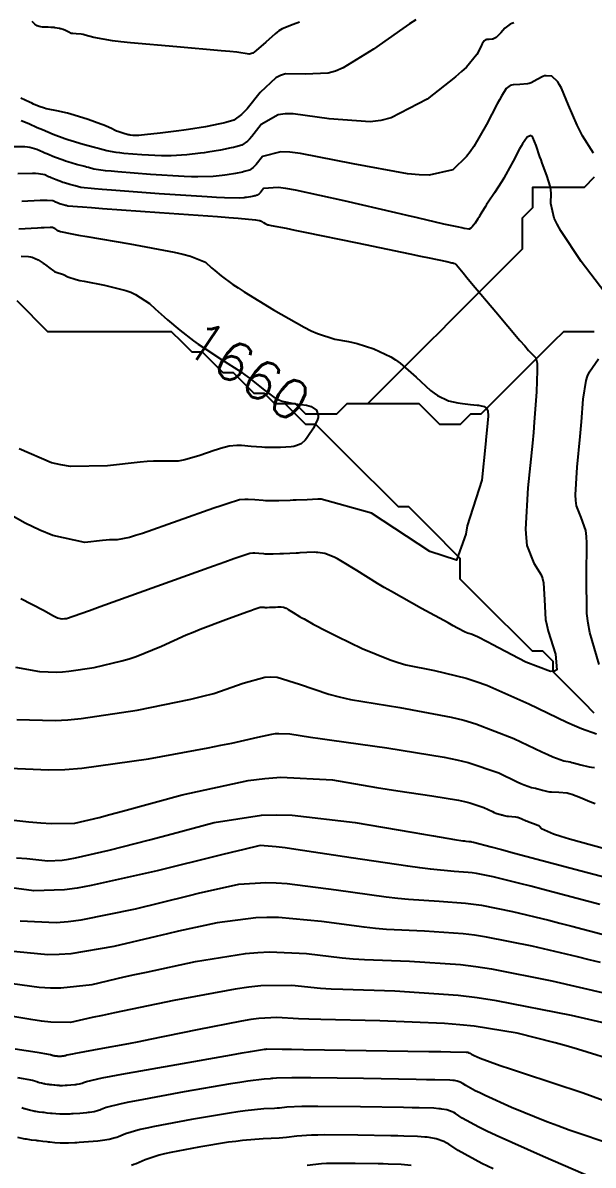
# Model space of a CAD drawing. Header units: metres. Extents: x 837475 to 838479, y 1189012 to 1191015.
# Drawn here: x 837876.6 to 837931.9, y 1190208.2 to 1190319 of the extents above; entities that cross this region are included whole.
import ezdxf

# ---------------------------------------------------------------- set-up
doc = ezdxf.new("R2010")
doc.units = ezdxf.units.M
doc.header["$LTSCALE"] = 0.3
for name, color, linetype in [('COTAS 10', 1, 'Continuous'), ('COTAS INT', 252, 'Continuous'), ('DRENAJE', 5, 'Continuous')]:
    doc.layers.add(name, color=color, linetype=linetype)
doc.styles.get("Standard").update_dxf_attribs({"font": 'simplex.shx'})

msp = doc.modelspace()

# ---------------------------------------------------------------- linework, layer by layer
at = {"layer": 'COTAS 10'}
for points, elevation in [([(837924.162, 1190319.007), (837923.978, 1190318.948), (837923.807, 1190318.874), (837923.296, 1190318.47), (837922.908, 1190318.027), (837922.813, 1190317.927), (837922.724, 1190317.837), (837922.45, 1190317.592), (837922.204, 1190317.451), (837922.132, 1190317.426), (837922.059, 1190317.407), (837921.785, 1190317.386), (837921.536, 1190317.376), (837921.479, 1190317.362), (837921.427, 1190317.345), (837921.284, 1190317.243), (837921.108, 1190316.962), (837921.036, 1190316.83), (837920.954, 1190316.676), (837920.572, 1190315.924), (837919.561, 1190314.713), (837919.082, 1190314.268), (837918.516, 1190313.776), (837915.754, 1190311.606), (837912.276, 1190309.803), (837911.258, 1190309.542), (837910.217, 1190309.386), (837906.262, 1190309.684), (837902.751, 1190310.192), (837901.991, 1190310.168), (837901.322, 1190310.072), (837899.672, 1190309.132), (837898.742, 1190307.971), (837898.528, 1190307.736), (837898.332, 1190307.538), (837897.779, 1190307.138), (837897.201, 1190306.97), (837896.988, 1190306.919), (837896.753, 1190306.867), (837895.716, 1190306.662), (837894.494, 1190306.459), (837894.142, 1190306.407), (837893.785, 1190306.358), (837892.447, 1190306.196), (837890.942, 1190306.104), (837890.48, 1190306.099), (837889.998, 1190306.102), (837888.092, 1190306.188), (837886.336, 1190306.337), (837885.948, 1190306.38), (837885.603, 1190306.425), (837884.712, 1190306.594), (837883.987, 1190306.795), (837883.747, 1190306.86), (837883.489, 1190306.929), (837882.416, 1190307.212), (837881.247, 1190307.549), (837880.929, 1190307.652), (837880.614, 1190307.759), (837879.499, 1190308.182), (837878.465, 1190308.613), (837878.202, 1190308.726), (837877.949, 1190308.836), (837877.119, 1190309.209), (837876.377, 1190309.488)], 1670), ([(837876.383, 1190296.386), (837877.107, 1190296.351), (837877.29, 1190296.316), (837877.464, 1190296.272), (837878.029, 1190296.022), (837878.516, 1190295.705), (837878.641, 1190295.618), (837878.763, 1190295.53), (837879.168, 1190295.217), (837879.523, 1190294.956), (837879.614, 1190294.902), (837879.701, 1190294.856), (837879.988, 1190294.753), (837880.29, 1190294.666), (837880.387, 1190294.629), (837880.49, 1190294.586), (837880.909, 1190294.385), (837881.732, 1190294.118), (837882.089, 1190294.033), (837882.502, 1190293.943), (837884.46, 1190293.579), (837886.544, 1190293.063), (837887.036, 1190292.878), (837887.492, 1190292.673), (837888.833, 1190291.779), (837889.381, 1190291.283), (837889.953, 1190290.765), (837890.269, 1190290.485), (837890.589, 1190290.205), (837891.765, 1190289.197), (837893.114, 1190288.152), (837893.542, 1190287.848), (837893.994, 1190287.538), (837895.823, 1190286.367), (837897.646, 1190285.186), (837898.093, 1190284.87), (837898.517, 1190284.559), (837899.841, 1190283.475), (837901.027, 1190282.616), (837901.363, 1190282.446), (837901.703, 1190282.307), (837902.957, 1190282.05), (837904.053, 1190281.918), (837904.292, 1190281.857), (837904.504, 1190281.786), (837905.038, 1190281.44), (837905.204, 1190280.92), (837905.185, 1190280.739), (837905.136, 1190280.54), (837904.724, 1190279.69), (837904.178, 1190278.875), (837904.045, 1190278.7), (837903.919, 1190278.546), (837903.533, 1190278.17), (837903.021, 1190277.974), (837902.817, 1190277.934), (837902.586, 1190277.899), (837901.525, 1190277.824), (837900.336, 1190277.819), (837900.023, 1190277.829), (837899.718, 1190277.843), (837898.678, 1190277.935), (837897.75, 1190278.011), (837897.516, 1190278.015), (837897.292, 1190278.012), (837896.565, 1190277.941), (837895.725, 1190277.735), (837895.428, 1190277.646), (837895.105, 1190277.544), (837893.707, 1190277.063), (837892.275, 1190276.63), (837891.928, 1190276.559), (837891.604, 1190276.508), (837890.618, 1190276.502), (837889.208, 1190276.51), (837888.617, 1190276.469), (837887.94, 1190276.409), (837884.77, 1190276.035), (837881.181, 1190275.988), (837880.238, 1190276.134), (837879.319, 1190276.35), (837876.183, 1190277.701)], 1660), ([(837873.779, 1190246.792), (837879.036, 1190246.555), (837880.627, 1190246.617), (837882.278, 1190246.735), (837888.731, 1190247.623), (837894.516, 1190248.707), (837895.745, 1190248.95), (837896.814, 1190249.167), (837899.328, 1190249.739), (837900.693, 1190250.035), (837901.037, 1190250.077), (837901.366, 1190250.101), (837902.431, 1190250.046), (837904.462, 1190249.739), (837905.4, 1190249.605), (837906.501, 1190249.45), (837911.834, 1190248.712), (837917.393, 1190247.804), (837918.636, 1190247.541), (837919.751, 1190247.273), (837922.711, 1190246.264), (837924.489, 1190245.414), (837924.859, 1190245.247), (837925.177, 1190245.109), (837925.882, 1190244.857), (837926.264, 1190244.779), (837926.376, 1190244.751), (837926.492, 1190244.721), (837926.937, 1190244.589), (837927.464, 1190244.471), (837927.631, 1190244.45), (837927.808, 1190244.433), (837928.525, 1190244.411), (837929.321, 1190244.337), (837929.547, 1190244.287), (837929.775, 1190244.225), (837930.623, 1190243.89), (837931.524, 1190243.495), (837931.787, 1190243.393), (837932.056, 1190243.295)], 1670), ([(837932.555, 1190227.888), (837931.472, 1190228.158), (837930.347, 1190228.433), (837925.951, 1190229.473), (837921.513, 1190230.351), (837920.363, 1190230.523), (837919.246, 1190230.665), (837915.5, 1190230.924), (837911.822, 1190231.101), (837910.749, 1190231.193), (837909.653, 1190231.302), (837905.5, 1190231.848), (837901.328, 1190232.235), (837900.221, 1190232.243), (837899.134, 1190232.21), (837895.383, 1190231.732), (837891.65, 1190230.918), (837890.575, 1190230.673), (837889.481, 1190230.419), (837885.383, 1190229.429), (837881.22, 1190228.727), (837880.087, 1190228.655), (837878.961, 1190228.636), (837874.963, 1190229.009)], 1680), ([(837933.945, 1190210.138), (837929.526, 1190211.646), (837928.417, 1190212.05), (837927.358, 1190212.45), (837923.945, 1190213.844), (837921.386, 1190214.993), (837920.865, 1190215.237), (837920.425, 1190215.449), (837919.515, 1190215.947), (837919.156, 1190216.19), (837919.065, 1190216.241), (837918.976, 1190216.286), (837918.685, 1190216.388), (837918.411, 1190216.438), (837918.333, 1190216.448), (837918.255, 1190216.457), (837917.969, 1190216.48), (837916.505, 1190216.511), (837915.685, 1190216.525), (837914.685, 1190216.542), (837909.576, 1190216.625), (837904.463, 1190216.694), (837903.461, 1190216.703), (837902.638, 1190216.707), (837901.157, 1190216.683), (837900.782, 1190216.636), (837900.656, 1190216.625), (837900.52, 1190216.615), (837899.949, 1190216.588), (837898.374, 1190216.383), (837897.606, 1190216.261), (837896.694, 1190216.112), (837892.198, 1190215.337), (837887.728, 1190214.521), (837886.832, 1190214.346), (837886.085, 1190214.192), (837884.618, 1190213.819), (837884.139, 1190213.618), (837884.014, 1190213.572), (837883.892, 1190213.531), (837883.479, 1190213.421), (837883.024, 1190213.346), (837882.875, 1190213.327), (837882.717, 1190213.31), (837882.066, 1190213.254), (837881.42, 1190213.212), (837881.266, 1190213.203), (837881.123, 1190213.195), (837880.694, 1190213.174), (837880.333, 1190213.17), (837880.232, 1190213.173), (837880.131, 1190213.177), (837879.763, 1190213.204), (837879.409, 1190213.24), (837879.317, 1190213.25), (837879.227, 1190213.26), (837878.924, 1190213.294), (837878.631, 1190213.329), (837878.463, 1190213.349), (837878.15, 1190213.387), (837877.811, 1190213.438), (837877.711, 1190213.456), (837877.608, 1190213.476), (837877.211, 1190213.563), (837876.844, 1190213.658), (837876.759, 1190213.683), (837876.682, 1190213.708), (837876.466, 1190213.794)], 1690)]:
    msp.add_lwpolyline(points, dxfattribs=dict(at, elevation=elevation))
at = {"layer": 'COTAS INT'}
for points, elevation in [([(837914.676, 1190319.285), (837914.062, 1190318.903), (837913.396, 1190318.466), (837910.557, 1190316.445), (837907.607, 1190314.633), (837906.871, 1190314.328), (837906.17, 1190314.109), (837903.929, 1190314.029), (837902.035, 1190314.044), (837901.552, 1190313.884), (837901.088, 1190313.654), (837899.561, 1190312.233), (837898.315, 1190310.678), (837898.028, 1190310.363), (837897.765, 1190310.098), (837897.025, 1190309.561), (837896.25, 1190309.336), (837895.965, 1190309.268), (837895.651, 1190309.198), (837894.261, 1190308.924), (837892.624, 1190308.652), (837892.153, 1190308.583), (837891.675, 1190308.517), (837889.882, 1190308.3), (837888.358, 1190308.142), (837888.048, 1190308.114), (837887.787, 1190308.091), (837887.251, 1190308.065), (837886.966, 1190308.108), (837886.863, 1190308.131), (837886.751, 1190308.157), (837886.258, 1190308.289), (837885.747, 1190308.456), (837885.624, 1190308.504), (837885.507, 1190308.553), (837885.151, 1190308.74), (837884.619, 1190308.993), (837884.392, 1190309.085), (837884.13, 1190309.186), (837882.897, 1190309.627), (837881.541, 1190310.062), (837881.203, 1190310.158), (837880.881, 1190310.244), (837879.849, 1190310.469), (837879.02, 1190310.63), (837878.826, 1190310.676), (837878.646, 1190310.722), (837878.124, 1190310.892), (837877.593, 1190311.12), (837877.408, 1190311.202), (837877.207, 1190311.293), (837876.344, 1190311.688)], 1672), ([(837903.374, 1190319.068), (837902.762, 1190318.825), (837901.702, 1190318.428), (837901.361, 1190318.214), (837901.201, 1190318.087), (837901.014, 1190317.929), (837900.105, 1190317.112), (837899.192, 1190316.322), (837899.003, 1190316.182), (837898.841, 1190316.076), (837898.484, 1190315.973), (837897.301, 1190316.152), (837896.618, 1190316.222), (837895.78, 1190316.302), (837891.47, 1190316.666), (837887.004, 1190317.064), (837886.067, 1190317.166), (837885.261, 1190317.263), (837883.436, 1190317.583), (837882.581, 1190317.818), (837882.386, 1190317.861), (837882.211, 1190317.895), (837881.73, 1190317.941), (837881.401, 1190317.953), (837881.321, 1190317.966), (837881.246, 1190317.983), (837881.015, 1190318.081), (837880.809, 1190318.198), (837880.749, 1190318.227), (837880.689, 1190318.255), (837880.462, 1190318.344), (837880.231, 1190318.416), (837880.168, 1190318.433), (837880.105, 1190318.448), (837879.88, 1190318.495), (837879.652, 1190318.527), (837879.588, 1190318.535), (837879.522, 1190318.541), (837879.28, 1190318.558), (837879.006, 1190318.57), (837878.92, 1190318.573), (837878.831, 1190318.576), (837878.472, 1190318.589), (837878.119, 1190318.638), (837878.033, 1190318.665), (837877.952, 1190318.697), (837877.7, 1190318.86), (837877.459, 1190319.115)], 1674), ([(837931.895, 1190306.351), (837930.82, 1190308.06), (837930.552, 1190308.559), (837930.297, 1190309.07), (837929.482, 1190311.009), (837928.786, 1190312.664), (837928.606, 1190312.996), (837928.432, 1190313.272), (837927.848, 1190313.814), (837927.299, 1190313.878), (837927.146, 1190313.854), (837926.993, 1190313.812), (837926.437, 1190313.507), (837925.841, 1190313.176), (837925.662, 1190313.118), (837925.477, 1190313.073), (837924.76, 1190313.03), (837924.095, 1190313.001), (837923.943, 1190312.966), (837923.805, 1190312.919), (837923.423, 1190312.649), (837922.955, 1190311.898), (837922.763, 1190311.548), (837922.544, 1190311.136), (837921.526, 1190309.131), (837920.298, 1190306.996), (837919.946, 1190306.501), (837919.59, 1190306.048), (837918.259, 1190304.759), (837915.948, 1190304.229), (837914.973, 1190304.255), (837913.852, 1190304.355), (837908.594, 1190305.339), (837903.468, 1190306.34), (837902.43, 1190306.451), (837901.557, 1190306.49), (837899.784, 1190306.031), (837899.169, 1190305.264), (837899.028, 1190305.109), (837898.898, 1190304.979), (837898.533, 1190304.714), (837898.151, 1190304.603), (837898.011, 1190304.57), (837897.856, 1190304.535), (837897.171, 1190304.4), (837896.364, 1190304.266), (837896.131, 1190304.232), (837895.895, 1190304.199), (837895.012, 1190304.092), (837893.527, 1190304.066), (837892.912, 1190304.084), (837892.209, 1190304.113), (837888.933, 1190304.311), (837885.748, 1190304.553), (837885.102, 1190304.61), (837884.558, 1190304.663), (837883.443, 1190304.819), (837882.914, 1190304.966), (837882.738, 1190305.014), (837882.55, 1190305.064), (837881.765, 1190305.271), (837880.911, 1190305.517), (837880.679, 1190305.592), (837880.449, 1190305.671), (837879.634, 1190305.98), (837878.878, 1190306.295), (837878.686, 1190306.377), (837878.501, 1190306.458), (837877.895, 1190306.73), (837877.217, 1190306.927), (837876.987, 1190306.959), (837876.738, 1190306.981), (837875.69, 1190306.982)], 1668), ([(837933, 1190292.863), (837930.687, 1190295.851), (837928.72, 1190298.841), (837928.361, 1190299.491), (837928.082, 1190300.065), (837927.743, 1190301.495), (837927.798, 1190302.477), (837927.768, 1190302.767), (837927.717, 1190303.066), (837927.37, 1190304.212), (837926.922, 1190305.388), (837926.808, 1190305.704), (837926.699, 1190306.018), (837926.344, 1190307.117), (837926.007, 1190307.894), (837925.911, 1190308.003), (837925.812, 1190308.066), (837925.443, 1190307.912), (837925.005, 1190307.281), (837924.863, 1190307.042), (837924.712, 1190306.776), (837924.092, 1190305.588), (837923.404, 1190304.284), (837923.21, 1190303.946), (837923.014, 1190303.618), (837922.296, 1190302.516), (837921.667, 1190301.599), (837921.527, 1190301.388), (837921.402, 1190301.196), (837921.076, 1190300.659), (837920.834, 1190300.24), (837920.762, 1190300.123), (837920.687, 1190300.006), (837920.401, 1190299.579), (837920.13, 1190299.23), (837920.066, 1190299.162), (837920.006, 1190299.107), (837919.826, 1190299.01), (837919.359, 1190299.074), (837919.118, 1190299.121), (837918.828, 1190299.18), (837917.377, 1190299.495), (837914.821, 1190300.082), (837913.835, 1190300.312), (837912.728, 1190300.572), (837907.723, 1190301.753), (837902.998, 1190302.769), (837902.067, 1190302.924), (837901.3, 1190303.024), (837899.895, 1190302.93), (837899.596, 1190302.558), (837899.528, 1190302.482), (837899.465, 1190302.419), (837899.287, 1190302.29), (837899.102, 1190302.236), (837899.034, 1190302.22), (837898.958, 1190302.203), (837898.625, 1190302.138), (837898.233, 1190302.073), (837898.12, 1190302.056), (837898.006, 1190302.04), (837897.576, 1190301.988), (837896.112, 1190302.027), (837895.344, 1190302.069), (837894.42, 1190302.124), (837889.774, 1190302.434), (837885.16, 1190302.769), (837884.255, 1190302.84), (837883.512, 1190302.901), (837882.175, 1190303.044), (837881.841, 1190303.137), (837881.73, 1190303.167), (837881.611, 1190303.199), (837881.115, 1190303.329), (837880.576, 1190303.485), (837880.429, 1190303.533), (837880.284, 1190303.582), (837879.769, 1190303.777), (837879.292, 1190303.976), (837879.17, 1190304.028), (837879.053, 1190304.079), (837878.67, 1190304.251), (837878.056, 1190304.366), (837877.793, 1190304.38), (837877.49, 1190304.386), (837876.064, 1190304.347)], 1666), ([(837876.438, 1190301.711), (837878.243, 1190301.791), (837878.6, 1190301.801), (837878.895, 1190301.804), (837879.446, 1190301.772), (837879.605, 1190301.701), (837879.654, 1190301.679), (837879.705, 1190301.658), (837879.904, 1190301.575), (837880.118, 1190301.493), (837880.24, 1190301.453), (837880.465, 1190301.388), (837880.672, 1190301.334), (837880.721, 1190301.32), (837880.767, 1190301.308), (837880.907, 1190301.269), (837882.344, 1190301.148), (837883.209, 1190301.083), (837884.276, 1190301.006), (837889.814, 1190300.613), (837895.413, 1190300.213), (837896.519, 1190300.13), (837897.431, 1190300.06), (837899.117, 1190299.907), (837899.467, 1190299.844), (837899.536, 1190299.829), (837899.594, 1190299.816), (837899.701, 1190299.78), (837899.731, 1190299.753), (837899.74, 1190299.745), (837899.748, 1190299.738), (837899.78, 1190299.711), (837899.84, 1190299.668), (837899.866, 1190299.651), (837899.897, 1190299.631), (837900.045, 1190299.539), (837900.244, 1190299.446), (837900.308, 1190299.425), (837900.375, 1190299.406), (837900.647, 1190299.357), (837902.101, 1190299.076), (837902.914, 1190298.912), (837903.904, 1190298.71), (837908.959, 1190297.667), (837914.075, 1190296.604), (837915.103, 1190296.39), (837915.963, 1190296.21), (837917.665, 1190295.849), (837918.152, 1190295.741), (837918.246, 1190295.72), (837918.322, 1190295.703), (837918.447, 1190295.678), (837918.475, 1190295.655), (837918.489, 1190295.641), (837918.506, 1190295.623), (837918.591, 1190295.528), (837919.238, 1190294.759), (837919.61, 1190294.317), (837920.065, 1190293.774), (837922.404, 1190290.985), (837924.755, 1190288.209), (837925.219, 1190287.675), (837925.601, 1190287.243), (837926.303, 1190286.531), (837926.415, 1190285.995), (837926.425, 1190285.675), (837926.425, 1190285.28), (837926.351, 1190283.234), (837926.144, 1190280.266), (837926.062, 1190279.29), (837925.967, 1190278.247), (837925.535, 1190273.924), (837925.312, 1190269.909), (837925.351, 1190269.06), (837925.432, 1190268.325), (837926.089, 1190266.618), (837926.824, 1190265.487), (837926.955, 1190265.114), (837927.055, 1190264.716), (837927.153, 1190263.066), (837927.251, 1190261.152), (837927.351, 1190260.587), (837927.482, 1190260.009), (837928.217, 1190257.796), (837928.347, 1190256.269), (837928.096, 1190256.123), (837927.722, 1190256.097), (837925.336, 1190257.004), (837922.67, 1190258.409), (837922.119, 1190258.698), (837921.649, 1190258.944), (837920.628, 1190259.469), (837920.204, 1190259.667), (837920.111, 1190259.706), (837920.028, 1190259.739), (837919.815, 1190259.802), (837919.671, 1190259.831), (837919.632, 1190259.842), (837919.592, 1190259.855), (837919.45, 1190259.914), (837918.713, 1190260.31), (837918.298, 1190260.536), (837917.791, 1190260.812), (837915.203, 1190262.228), (837912.302, 1190263.853), (837911.6, 1190264.261), (837910.941, 1190264.65), (837908.924, 1190265.901), (837907.399, 1190266.839), (837907.05, 1190267.031), (837906.733, 1190267.193), (837905.851, 1190267.531), (837905.173, 1190267.638), (837904.983, 1190267.653), (837904.793, 1190267.662), (837904.102, 1190267.646), (837903.424, 1190267.596), (837903.242, 1190267.585), (837903.062, 1190267.575), (837902.435, 1190267.547), (837901.816, 1190267.527), (837901.641, 1190267.522), (837901.465, 1190267.516), (837900.817, 1190267.496), (837900.206, 1190267.491), (837900.054, 1190267.495), (837899.909, 1190267.5), (837899.444, 1190267.538), (837899.054, 1190267.57), (837898.956, 1190267.572), (837898.862, 1190267.57), (837898.556, 1190267.541), (837897.004, 1190267.02), (837896.123, 1190266.71), (837895.047, 1190266.327), (837889.534, 1190264.344), (837884.063, 1190262.372), (837883.013, 1190261.996), (837882.166, 1190261.695), (837880.786, 1190261.222), (837880.682, 1190261.223), (837880.638, 1190261.22), (837880.588, 1190261.215), (837880.353, 1190261.188), (837879.911, 1190261.291), (837879.73, 1190261.369), (837879.523, 1190261.468), (837878.565, 1190262.005), (837876.348, 1190263.136)], 1664), ([(837876.153, 1190299.04), (837877.966, 1190299.135), (837878.327, 1190299.154), (837878.626, 1190299.17), (837879.198, 1190299.199), (837879.358, 1190299.191), (837879.399, 1190299.183), (837879.438, 1190299.173), (837879.563, 1190299.118), (837879.671, 1190299.047), (837879.699, 1190299.028), (837879.726, 1190299.009), (837879.815, 1190298.939), (837879.894, 1190298.881), (837879.914, 1190298.869), (837879.934, 1190298.859), (837879.997, 1190298.836), (837880.064, 1190298.817), (837880.086, 1190298.809), (837880.109, 1190298.799), (837880.202, 1190298.755), (837881.296, 1190298.541), (837881.951, 1190298.424), (837882.757, 1190298.283), (837886.938, 1190297.566), (837891.21, 1190296.758), (837892.074, 1190296.559), (837892.799, 1190296.371), (837894.267, 1190295.779), (837894.842, 1190295.259), (837895.004, 1190295.115), (837895.168, 1190294.971), (837895.772, 1190294.454), (837896.926, 1190293.635), (837897.437, 1190293.302), (837898.03, 1190292.922), (837900.864, 1190291.163), (837903.826, 1190289.476), (837904.5, 1190289.141), (837905.111, 1190288.863), (837906.791, 1190288.337), (837908.143, 1190288.099), (837908.547, 1190288.002), (837908.964, 1190287.893), (837910.58, 1190287.387), (837912.243, 1190286.607), (837912.691, 1190286.324), (837913.133, 1190286.013), (837914.68, 1190284.646), (837916.083, 1190283.35), (837916.433, 1190283.083), (837916.766, 1190282.855), (837917.831, 1190282.365), (837918.74, 1190282.169), (837918.974, 1190282.128), (837919.202, 1190282.091), (837919.96, 1190282.003), (837920.595, 1190281.942), (837920.745, 1190281.922), (837920.883, 1190281.901), (837921.288, 1190281.815), (837921.546, 1190281.609), (837921.592, 1190281.513), (837921.628, 1190281.399), (837921.664, 1190280.847), (837921.549, 1190279.493), (837921.488, 1190278.875), (837921.416, 1190278.15), (837921.051, 1190274.651), (837919.628, 1190270.225), (837919.515, 1190269.408), (837918.596, 1190266.885), (837916.005, 1190267.727), (837910.373, 1190271.47), (837905.477, 1190272.816), (837905.174, 1190272.799), (837904.115, 1190272.753), (837903.069, 1190272.718), (837902.773, 1190272.709), (837902.476, 1190272.699), (837901.38, 1190272.666), (837900.348, 1190272.657), (837900.091, 1190272.663), (837899.846, 1190272.673), (837899.061, 1190272.737), (837898.402, 1190272.791), (837898.236, 1190272.794), (837898.077, 1190272.791), (837897.561, 1190272.741), (837896.364, 1190272.377), (837895.776, 1190272.178), (837895.076, 1190271.935), (837891.621, 1190270.703), (837888.169, 1190269.501), (837887.471, 1190269.277), (837886.885, 1190269.102), (837885.702, 1190268.862), (837884.945, 1190268.867), (837884.628, 1190268.844), (837884.264, 1190268.812), (837882.562, 1190268.612), (837879.456, 1190269.296), (837878.207, 1190269.822), (837876.79, 1190270.494), (837870.266, 1190274.135)], 1662), ([(837932.44, 1190256.774), (837931.524, 1190259.877), (837931.368, 1190260.795), (837931.255, 1190261.74), (837931.2, 1190265.365), (837931.256, 1190268.543), (837931.212, 1190269.205), (837931.143, 1190269.772), (837930.68, 1190271.034), (837930.24, 1190272.178), (837930.185, 1190272.67), (837930.16, 1190273.239), (837930.309, 1190275.93), (837930.601, 1190278.879), (837930.666, 1190279.612), (837930.724, 1190280.308), (837930.874, 1190282.519), (837931.17, 1190284.317), (837931.32, 1190284.753), (837931.499, 1190285.163), (837932.391, 1190286.418)], 1666), ([(837875.852, 1190256.518), (837878.16, 1190256.093), (837879.853, 1190256.049), (837880.411, 1190256.083), (837881.007, 1190256.137), (837883.483, 1190256.504), (837886.14, 1190257.124), (837886.852, 1190257.338), (837887.552, 1190257.572), (837889.994, 1190258.57), (837892.394, 1190259.649), (837893.068, 1190259.933), (837893.747, 1190260.21), (837896.233, 1190261.16), (837898.271, 1190261.894), (837898.667, 1190262.035), (837898.991, 1190262.15), (837899.552, 1190262.34), (837899.647, 1190262.349), (837899.676, 1190262.35), (837899.707, 1190262.349), (837899.828, 1190262.339), (837899.972, 1190262.328), (837900.017, 1190262.326), (837900.064, 1190262.325), (837900.253, 1190262.326), (837900.455, 1190262.333), (837900.509, 1190262.334), (837900.564, 1190262.336), (837900.756, 1190262.342), (837900.95, 1190262.351), (837901.006, 1190262.354), (837901.063, 1190262.357), (837901.273, 1190262.373), (837901.488, 1190262.378), (837901.547, 1190262.375), (837901.605, 1190262.37), (837901.816, 1190262.337), (837902.09, 1190262.232), (837902.188, 1190262.182), (837902.296, 1190262.122), (837902.77, 1190261.831), (837903.395, 1190261.443), (837903.6, 1190261.322), (837903.818, 1190261.196), (837904.718, 1190260.692), (837906.045, 1190260.002), (837906.532, 1190259.759), (837907.071, 1190259.493), (837909.45, 1190258.343), (837912.178, 1190257.225), (837912.937, 1190256.978), (837913.698, 1190256.76), (837916.46, 1190256.201), (837919.55, 1190255.473), (837920.518, 1190255.149), (837921.534, 1190254.771), (837925.61, 1190252.963), (837929.29, 1190251.205), (837930.056, 1190250.859), (837930.713, 1190250.574), (837932.174, 1190250.051)], 1666), ([(837875.969, 1190251.443), (837879.678, 1190251.344), (837880.899, 1190251.42), (837882.206, 1190251.539), (837887.628, 1190252.341), (837892.84, 1190253.411), (837894.013, 1190253.7), (837895.069, 1190253.985), (837897.91, 1190254.988), (837900.014, 1190255.57), (837900.605, 1190255.59), (837901.201, 1190255.549), (837903.386, 1190254.892), (837906.221, 1190253.898), (837907.227, 1190253.645), (837908.329, 1190253.401), (837913.104, 1190252.599), (837918.085, 1190251.691), (837919.316, 1190251.381), (837920.483, 1190251.044), (837924.161, 1190249.614), (837926.889, 1190248.31), (837927.458, 1190248.053), (837927.945, 1190247.841), (837929.028, 1190247.454), (837929.613, 1190247.334), (837929.786, 1190247.292), (837929.964, 1190247.245), (837930.647, 1190247.043), (837931.455, 1190246.863), (837931.712, 1190246.829), (837931.983, 1190246.803)], 1668), ([(837871.588, 1190242.142), (837877.132, 1190241.535), (837878.298, 1190241.439), (837879.304, 1190241.374), (837881.604, 1190241.4), (837883.96, 1190241.961), (837885.001, 1190242.233), (837886.212, 1190242.556), (837891.988, 1190244.145), (837898.41, 1190245.534), (837900.027, 1190245.73), (837901.575, 1190245.846), (837906.585, 1190245.585), (837910.831, 1190244.868), (837911.897, 1190244.696), (837912.916, 1190244.536), (837916.201, 1190244.053), (837918.787, 1190243.631), (837919.366, 1190243.508), (837919.884, 1190243.384), (837921.261, 1190242.914), (837922.088, 1190242.519), (837922.261, 1190242.441), (837922.408, 1190242.377), (837922.737, 1190242.26), (837922.914, 1190242.223), (837922.967, 1190242.21), (837923.021, 1190242.196), (837923.227, 1190242.135), (837923.472, 1190242.08), (837923.55, 1190242.07), (837923.633, 1190242.062), (837923.966, 1190242.052), (837924.336, 1190242.018), (837924.442, 1190241.995), (837924.548, 1190241.965), (837924.942, 1190241.81), (837925.362, 1190241.626), (837925.484, 1190241.579), (837925.609, 1190241.533), (837926.083, 1190241.381), (837926.501, 1190241.216), (837926.59, 1190241.162), (837926.668, 1190241.105), (837926.855, 1190240.869), (837928.023, 1190240.37), (837928.72, 1190240.148), (837929.578, 1190239.889), (837934.026, 1190238.649)], 1672), ([(837875.949, 1190238.045), (837876.94, 1190237.96), (837878.966, 1190237.744), (837880.372, 1190237.812), (837880.972, 1190237.908), (837881.663, 1190238.037), (837884.921, 1190238.778), (837888.825, 1190239.772), (837889.924, 1190240.061), (837891.03, 1190240.355), (837895.091, 1190241.466), (837899.691, 1190242.164), (837901.137, 1190242.199), (837902.658, 1190242.164), (837908.773, 1190241.466), (837914.269, 1190240.514), (837915.399, 1190240.32), (837916.36, 1190240.156), (837918.415, 1190239.813), (837919.207, 1190239.695), (837919.37, 1190239.672), (837919.51, 1190239.654), (837919.813, 1190239.623), (837919.969, 1190239.612), (837920.015, 1190239.606), (837920.063, 1190239.599), (837920.247, 1190239.563), (837921.966, 1190239.107), (837922.981, 1190238.835), (837924.23, 1190238.5), (837930.688, 1190236.766), (837937.593, 1190234.977)], 1674), ([(837932.503, 1190233.498), (837927.005, 1190234.963), (837925.811, 1190235.276), (837924.76, 1190235.549), (837922.148, 1190236.2), (837920.546, 1190236.516), (837920.131, 1190236.579), (837919.728, 1190236.63), (837918.375, 1190236.723), (837916.068, 1190236.939), (837915.063, 1190237.067), (837913.899, 1190237.225), (837908.375, 1190238.043), (837903.036, 1190238.844), (837901.989, 1190238.991), (837901.129, 1190239.105), (837899.58, 1190239.248), (837897.847, 1190238.828), (837896.87, 1190238.588), (837895.678, 1190238.293), (837889.58, 1190236.781), (837883.183, 1190235.348), (837881.803, 1190235.103), (837880.592, 1190234.925), (837877.632, 1190234.832), (837874.97, 1190235.187)], 1676), ([(837876.298, 1190231.921), (837879.777, 1190231.781), (837880.945, 1190231.879), (837882.202, 1190232.037), (837887.482, 1190233.105), (837892.58, 1190234.356), (837893.722, 1190234.63), (837894.748, 1190234.873), (837897.482, 1190235.49), (837900.131, 1190235.657), (837901.105, 1190235.617), (837902.182, 1190235.539), (837906.937, 1190234.946), (837911.776, 1190234.263), (837912.906, 1190234.13), (837913.945, 1190234.02), (837916.937, 1190233.823), (837919.487, 1190233.648), (837920.247, 1190233.551), (837921.029, 1190233.434), (837924.049, 1190232.837), (837927.553, 1190231.991), (837928.641, 1190231.717), (837929.78, 1190231.426), (837934.318, 1190230.229)], 1678), ([(837873.629, 1190226.098), (837878.145, 1190225.492), (837879.228, 1190225.431), (837880.239, 1190225.417), (837883.284, 1190225.753), (837886.383, 1190226.482), (837887.427, 1190226.716), (837888.551, 1190226.964), (837893.284, 1190227.973), (837898.137, 1190228.762), (837899.337, 1190228.87), (837900.474, 1190228.93), (837904.062, 1190228.751), (837907.531, 1190228.34), (837908.593, 1190228.255), (837909.699, 1190228.183), (837914.062, 1190228.024), (837919.006, 1190227.683), (837920.478, 1190227.496), (837921.996, 1190227.268), (837927.852, 1190226.11), (837933.141, 1190224.875)], 1682), ([(837935.935, 1190221.318), (837929.753, 1190222.747), (837922.479, 1190224.185), (837920.594, 1190224.468), (837918.765, 1190224.7), (837912.624, 1190225.124), (837907.576, 1190225.264), (837906.436, 1190225.318), (837905.408, 1190225.379), (837902.624, 1190225.653), (837899.62, 1190225.626), (837898.452, 1190225.496), (837897.139, 1190225.314), (837891.186, 1190224.215), (837885.452, 1190223.009), (837884.279, 1190222.759), (837883.284, 1190222.545), (837881.186, 1190222.077), (837879.257, 1190222.107), (837878.37, 1190222.207), (837877.33, 1190222.347), (837872.295, 1190223.186)], 1684), ([(837934.494, 1190218.206), (837930.337, 1190219.495), (837929.241, 1190219.811), (837928.168, 1190220.109), (837924.494, 1190221.038), (837920.312, 1190221.714), (837918.92, 1190221.854), (837917.426, 1190221.972), (837911.186, 1190222.224), (837905.453, 1190222.346), (837904.279, 1190222.381), (837903.285, 1190222.417), (837901.186, 1190222.555), (837899.435, 1190222.461), (837898.66, 1190222.35), (837897.758, 1190222.204), (837893.452, 1190221.369), (837888.871, 1190220.426), (837887.796, 1190220.211), (837886.805, 1190220.015), (837883.922, 1190219.474), (837882.026, 1190219.135), (837881.656, 1190219.067), (837881.354, 1190219.01), (837880.825, 1190218.896), (837880.739, 1190218.86), (837880.695, 1190218.844), (837880.621, 1190218.825), (837880.54, 1190218.811), (837880.514, 1190218.808), (837880.485, 1190218.805), (837880.369, 1190218.795), (837880.254, 1190218.787), (837880.226, 1190218.786), (837880.201, 1190218.784), (837880.124, 1190218.781), (837880.06, 1190218.78), (837880.042, 1190218.78), (837880.023, 1190218.781), (837879.958, 1190218.786), (837879.894, 1190218.792), (837879.862, 1190218.796), (837879.808, 1190218.802), (837879.755, 1190218.808), (837879.725, 1190218.812), (837879.669, 1190218.819), (837879.609, 1190218.828), (837879.591, 1190218.831), (837879.573, 1190218.835), (837879.502, 1190218.85), (837879.436, 1190218.867), (837879.421, 1190218.872), (837879.407, 1190218.876), (837879.369, 1190218.891), (837879.331, 1190218.907), (837879.318, 1190218.912), (837879.303, 1190218.917), (837879.241, 1190218.937), (837878.672, 1190219.033), (837878.338, 1190219.086), (837877.928, 1190219.151), (837875.809, 1190219.481)], 1686), ([(837876.026, 1190216.746), (837877.496, 1190216.492), (837877.701, 1190216.427), (837877.749, 1190216.411), (837877.792, 1190216.395), (837877.917, 1190216.342), (837878.045, 1190216.292), (837878.09, 1190216.277), (837878.14, 1190216.263), (837878.356, 1190216.206), (837878.59, 1190216.155), (837878.651, 1190216.144), (837878.71, 1190216.133), (837878.91, 1190216.103), (837879.094, 1190216.08), (837879.144, 1190216.074), (837879.193, 1190216.068), (837879.366, 1190216.048), (837879.545, 1190216.028), (837879.598, 1190216.022), (837879.652, 1190216.016), (837879.861, 1190215.995), (837880.077, 1190215.979), (837880.137, 1190215.977), (837880.196, 1190215.975), (837880.409, 1190215.977), (837880.662, 1190215.99), (837880.746, 1190215.994), (837880.837, 1190216), (837881.217, 1190216.025), (837881.601, 1190216.057), (837881.695, 1190216.068), (837881.782, 1190216.079), (837882.05, 1190216.123), (837882.294, 1190216.188), (837882.365, 1190216.212), (837882.439, 1190216.239), (837882.721, 1190216.358), (837884.245, 1190216.693), (837885.101, 1190216.857), (837886.145, 1190217.052), (837891.485, 1190218.009), (837896.786, 1190218.941), (837897.805, 1190219.119), (837898.63, 1190219.263), (837899.992, 1190219.492), (837900.077, 1190219.496), (837900.098, 1190219.497), (837900.116, 1190219.499), (837900.172, 1190219.506), (837901.684, 1190219.489), (837902.62, 1190219.476), (837903.781, 1190219.458), (837909.846, 1190219.364), (837915.914, 1190219.268), (837917.077, 1190219.25), (837918.017, 1190219.235), (837919.543, 1190219.209), (837919.608, 1190219.204), (837919.625, 1190219.202), (837919.643, 1190219.199), (837919.704, 1190219.188), (837919.77, 1190219.165), (837919.79, 1190219.155), (837919.81, 1190219.143), (837919.891, 1190219.089), (837920.096, 1190218.977), (837920.194, 1190218.929), (837920.312, 1190218.874), (837920.887, 1190218.616), (837922.843, 1190217.915), (837923.83, 1190217.582), (837925.011, 1190217.187), (837930.887, 1190215.257), (837937.942, 1190212.664)], 1688), ([(837931.873, 1190206.984), (837927.003, 1190209.072), (837922.46, 1190211.111), (837921.535, 1190211.545), (837920.755, 1190211.921), (837919.139, 1190212.804), (837918.503, 1190213.236), (837918.34, 1190213.327), (837918.183, 1190213.406), (837917.665, 1190213.589), (837917.178, 1190213.676), (837917.041, 1190213.695), (837916.903, 1190213.711), (837916.394, 1190213.751), (837914.993, 1190213.787), (837914.293, 1190213.801), (837913.457, 1190213.816), (837909.307, 1190213.885), (837905.145, 1190213.929), (837904.302, 1190213.929), (837903.592, 1190213.924), (837902.142, 1190213.86), (837901.447, 1190213.773), (837901.214, 1190213.753), (837900.962, 1190213.735), (837899.905, 1190213.684), (837898.118, 1190213.504), (837897.407, 1190213.404), (837896.601, 1190213.283), (837892.911, 1190212.665), (837889.312, 1190211.991), (837888.564, 1190211.835), (837887.925, 1190211.691), (837886.515, 1190211.281), (837885.839, 1190210.997), (837885.662, 1190210.933), (837885.49, 1190210.875), (837884.907, 1190210.719), (837884.266, 1190210.613), (837884.056, 1190210.587), (837883.833, 1190210.562), (837882.914, 1190210.484), (837882.004, 1190210.425), (837881.786, 1190210.412), (837881.584, 1190210.4), (837880.98, 1190210.371), (837880.47, 1190210.366), (837880.328, 1190210.369), (837880.185, 1190210.375), (837879.666, 1190210.413), (837879.167, 1190210.464), (837879.037, 1190210.478), (837878.91, 1190210.492), (837878.482, 1190210.54), (837878.068, 1190210.589), (837877.95, 1190210.603), (837877.831, 1190210.617), (837877.39, 1190210.671), (837876.912, 1190210.743), (837876.771, 1190210.769), (837876.625, 1190210.797), (837876.065, 1190210.919)], 1692), ([(837922.171, 1190207.868), (837921.063, 1190208.402), (837918.763, 1190209.662), (837917.849, 1190210.283), (837917.615, 1190210.414), (837917.39, 1190210.527), (837916.646, 1190210.789), (837915.946, 1190210.914), (837915.749, 1190210.941), (837915.55, 1190210.965), (837914.819, 1190211.023), (837913.482, 1190211.064), (837912.9, 1190211.076), (837912.228, 1190211.09), (837909.038, 1190211.145), (837905.827, 1190211.165), (837905.142, 1190211.156), (837904.546, 1190211.142), (837903.126, 1190211.037), (837902.113, 1190210.91), (837901.772, 1190210.881), (837901.405, 1190210.854), (837899.861, 1190210.78), (837897.862, 1190210.624), (837897.207, 1190210.546), (837896.509, 1190210.453), (837893.624, 1190209.992), (837890.895, 1190209.461), (837890.296, 1190209.323), (837889.765, 1190209.19), (837888.411, 1190208.743), (837887.538, 1190208.376), (837887.31, 1190208.293), (837887.088, 1190208.219)], 1694), ([(837914.198, 1190208.219), (837913.244, 1190208.294), (837911.97, 1190208.34), (837911.508, 1190208.352), (837910.999, 1190208.364), (837908.768, 1190208.405), (837906.509, 1190208.401), (837905.983, 1190208.383), (837905.499, 1190208.359), (837904.111, 1190208.215)], 1696)]:
    msp.add_lwpolyline(points, dxfattribs=dict(at, elevation=elevation))
at = {"layer": 'DRENAJE'}
for points in [[(837931.97, 1190304.05, 1667.567), (837930.97, 1190303.05, 1667.112), (837929.97, 1190303.05, 1666.79), (837928.971, 1190303.05, 1666.456), (837927.971, 1190303.05, 1666.148), (837926.971, 1190303.05, 1666.018), (837925.972, 1190303.05, 1666.005), (837925.972, 1190302.051, 1666.002), (837925.972, 1190301.051, 1666), (837924.972, 1190300.051, 1665.993), (837924.972, 1190299.052, 1665.908), (837924.972, 1190298.052, 1665.617), (837924.972, 1190297.052, 1665.298), (837923.972, 1190296.053, 1664.95), (837922.973, 1190295.053, 1664.641), (837921.973, 1190294.053, 1664.34), (837920.973, 1190293.054, 1664.049), (837919.974, 1190292.054, 1663.765), (837918.974, 1190291.054, 1663.485), (837917.974, 1190290.055, 1663.206), (837916.975, 1190289.055, 1662.931), (837915.975, 1190288.055, 1662.657), (837914.975, 1190287.056, 1662.385), (837913.976, 1190286.056, 1662.113), (837912.976, 1190285.056, 1661.819), (837911.976, 1190284.057, 1661.51), (837910.977, 1190283.057, 1661.211), (837909.977, 1190282.057, 1660.941)], [(837901.98, 1190282.057, 1660.054), (837900.98, 1190282.057, 1660.052), (837899.98, 1190283.057, 1660.05), (837898.981, 1190283.057, 1660.048), (837897.981, 1190284.057, 1660.046), (837896.981, 1190285.056, 1660.043), (837895.982, 1190285.056, 1660.042), (837894.982, 1190286.056, 1660.039), (837893.982, 1190287.056, 1660.037), (837892.983, 1190287.056, 1660.035), (837891.983, 1190288.055, 1660.033), (837890.983, 1190289.055, 1660.03), (837889.984, 1190289.055, 1660.029), (837888.984, 1190289.055, 1660.027), (837887.985, 1190289.055, 1660.025), (837886.985, 1190289.055, 1660.023), (837885.985, 1190289.055, 1660.022), (837884.986, 1190289.055, 1660.02), (837883.986, 1190289.055, 1660.018), (837882.986, 1190289.055, 1660.017), (837881.987, 1190289.055, 1660.015), (837880.987, 1190289.055, 1660.013), (837879.987, 1190289.055, 1660.011), (837878.988, 1190289.055, 1660.01), (837877.988, 1190290.055, 1660.007), (837876.988, 1190291.054, 1660.005), (837875.989, 1190292.054, 1660.002)], [(837931.97, 1190289.055, 1665.762), (837930.97, 1190289.055, 1665.453), (837929.97, 1190289.055, 1665.131), (837928.971, 1190289.055, 1664.846), (837927.971, 1190288.055, 1664.547), (837926.971, 1190287.056, 1664.251), (837925.972, 1190286.056, 1663.949), (837924.972, 1190285.056, 1663.54), (837923.972, 1190284.057, 1663.121), (837922.973, 1190283.057, 1662.697), (837921.973, 1190282.057, 1662.295), (837920.973, 1190281.058, 1662.034), (837919.974, 1190281.058, 1662.006), (837918.974, 1190280.058, 1662.003), (837917.974, 1190280.058, 1662.002), (837916.975, 1190280.058, 1662), (837915.975, 1190281.058, 1661.997), (837914.975, 1190282.057, 1661.882), (837913.976, 1190282.057, 1661.7), (837912.976, 1190282.057, 1661.502), (837911.976, 1190282.057, 1661.304), (837910.977, 1190282.057, 1661.112), (837909.977, 1190282.057, 1660.941)], [(837928.971, 1190255.066, 1664.618), (837927.971, 1190256.066, 1664.161), (837927.971, 1190257.066, 1664.064), (837926.971, 1190258.065, 1664.007), (837925.972, 1190258.065, 1664.005), (837924.972, 1190259.065, 1664.003), (837923.972, 1190260.065, 1664.001), (837922.973, 1190261.064, 1663.998), (837921.973, 1190262.064, 1663.883), (837920.973, 1190263.064, 1663.454), (837919.974, 1190264.063, 1662.992), (837918.974, 1190265.063, 1662.584), (837918.974, 1190266.063, 1662.341), (837918.974, 1190267.062, 1662.152), (837917.974, 1190268.062, 1662.011), (837916.975, 1190269.062, 1662.009), (837915.975, 1190270.061, 1662.007), (837914.975, 1190271.061, 1662.004), (837913.976, 1190272.061, 1662.002), (837912.976, 1190272.061, 1662), (837911.976, 1190273.06, 1661.993), (837910.977, 1190274.06, 1661.853), (837909.977, 1190275.06, 1661.558), (837908.977, 1190276.059, 1661.249), (837907.978, 1190277.059, 1660.943), (837906.978, 1190278.059, 1660.637), (837905.978, 1190279.058, 1660.337), (837904.979, 1190280.058, 1660.064), (837903.979, 1190280.058, 1660.059), (837902.979, 1190281.058, 1660.057), (837901.98, 1190282.057, 1660.054)], [(837908.977, 1190282.057, 1660.781), (837907.978, 1190282.057, 1660.615), (837906.978, 1190281.058, 1660.372), (837905.978, 1190281.058, 1660.193), (837904.979, 1190281.058, 1660.06), (837903.979, 1190281.058, 1660.058), (837902.979, 1190282.057, 1660.056), (837901.98, 1190282.057, 1660.054)], [(837909.977, 1190282.057, 1660.941), (837908.977, 1190282.057, 1660.781)], [(837931.97, 1190252.067, 1665.994), (837930.97, 1190253.067, 1665.755), (837929.97, 1190254.067, 1665.181), (837928.971, 1190255.066, 1664.618)]]:
    msp.add_polyline3d(points, dxfattribs=at)

# ---------------------------------------------------------------- texts
at = {"layer": 'COTAS 10', "insert": (837891.912, 1190287.311, 1660), "char_height": 3.8, "attachment_point": 7, "rotation": 326.28929}
msp.add_mtext('1660', dxfattribs=at)

doc.saveas('drawing.dxf')
